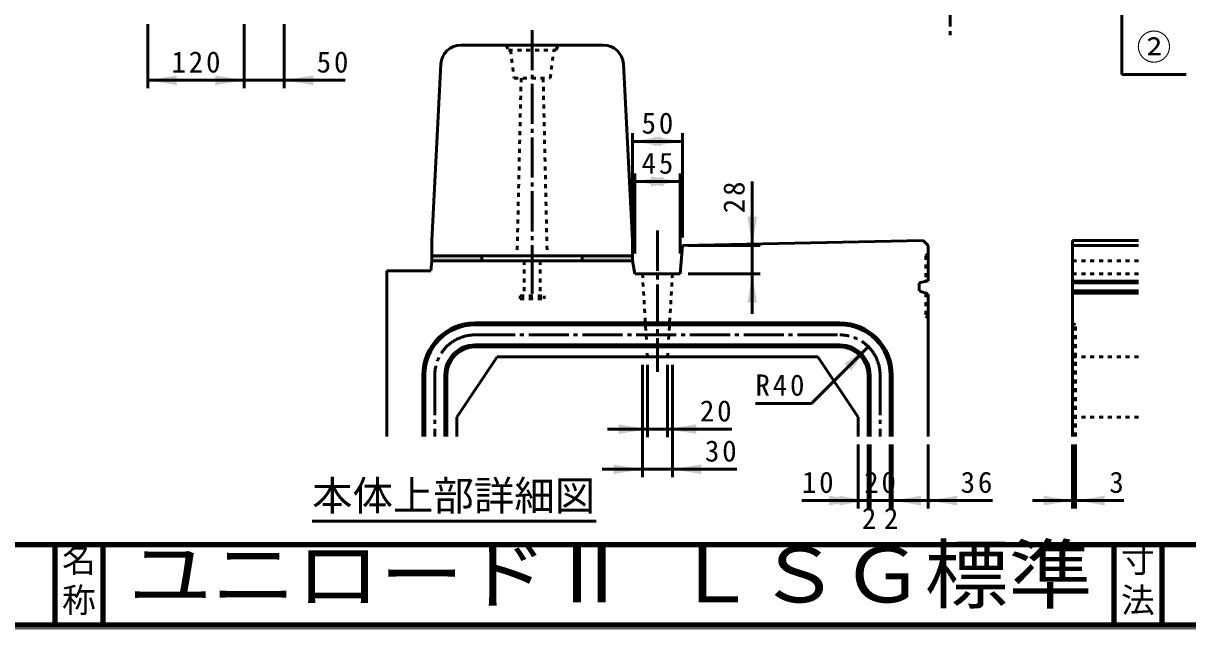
# Model space of a CAD drawing. Units: millimetres, scale not verified. Extents: x 100 to 4105, y 100 to 2870.
# Drawn here: x 1781 to 3232, y 100 to 855 of the extents above; entities that cross this region are included whole.
import ezdxf
from ezdxf.enums import TextEntityAlignment as Align

# ---------------------------------------------------------------- set-up
doc = ezdxf.new("R2010")
doc.units = ezdxf.units.MM
doc.header["$LTSCALE"] = 5
doc.header["$PDMODE"] = 32
doc.header["$PDSIZE"] = 2.5
doc.linetypes.add('USER1', pattern=[2.2, 1, -1.2])
doc.linetypes.add('USER2', pattern=[13.4, 10, -1.2, 1, -1.2])
doc.layers.add('V-nasSTD', color=7, linetype='Continuous', lineweight=35)
doc.styles.add('ＭＳ ゴシック', font='')
doc.styles.get('ＭＳ ゴシック').set_extended_font_data('MS Gothic')

msp = doc.modelspace()

# ---------------------------------------------------------------- hatches: boundary and pattern name
at = {"layer": 'V-nasSTD'}
for points in [[(1972, 789.655), (1936, 783.655), (1972, 777.655)], [(2020, 777.655), (2056, 783.655), (2020, 789.655)], [(2142, 789.655), (2106, 783.655), (2142, 777.655)], [(2575.923, 713.491), (2539.923, 707.491), (2575.923, 701.491)], [(2566.423, 701.491), (2602.423, 707.491), (2566.423, 713.491)], [(2579.048, 663.491), (2543.048, 657.491), (2579.048, 651.491)], [(2563.298, 651.491), (2599.298, 657.491), (2563.298, 663.491)], [(2695.298, 613.491), (2689.298, 577.491), (2683.298, 613.491)], [(2352.423, 558.741), (2352.423, 564.991), (2289.923, 564.991), (2289.923, 558.741)], [(2539.923, 558.741), (2539.923, 564.991), (2477.423, 564.991), (2477.423, 558.741)], [(2695.298, 506.491), (2689.298, 542.491), (2683.298, 506.491)], [(2812.815, 421.898), (2834.028, 451.597), (2804.33, 430.383)], [(2522.673, 342.741), (2558.673, 348.741), (2522.673, 354.741)], [(2619.673, 354.741), (2583.673, 348.741), (2619.673, 342.741)], [(2516.423, 292.741), (2552.423, 298.741), (2516.423, 304.741)], [(2625.923, 304.741), (2589.923, 298.741), (2625.923, 292.741)], [(2785.173, 253.741), (2821.173, 259.741), (2785.173, 265.741)], [(2797.673, 253.741), (2833.673, 259.741), (2797.673, 265.741)], [(2899.673, 265.741), (2863.673, 259.741), (2899.673, 253.741)], [(2944.673, 265.741), (2908.673, 259.741), (2944.673, 253.741)], [(3052.673, 253.741), (3088.673, 259.741), (3052.673, 265.741)], [(3128.423, 265.741), (3092.423, 259.741), (3128.423, 253.741)]]:
    msp.add_hatch(color=256, dxfattribs=at).paths.add_polyline_path(points)

# ---------------------------------------------------------------- linework, layer by layer
at = {"layer": 'V-nasSTD', "linetype": 'USER2', "lineweight": 50}
for p, q in [((2936, 1704.655), (2936, 838.655)), ((2414.923, 846.241), (2414.923, 546.241)), ((2571.173, 596.241), (2571.173, 419.991)), ((2414.923, 567.491), (2414.923, 511.241)), ((2343.673, 466.241), (2798.673, 466.241)), ((2293.673, 416.241), (2293.673, 339.741)), ((2848.673, 416.241), (2848.673, 339.741))]:
    msp.add_line(p, q, dxfattribs=at)
at = {"layer": 'V-nasSTD', "lineweight": 50}
for p, q in [((3150, 790.655), (3150, 1625.655)), ((1936, 853.655), (1936, 773.655)), ((2056, 853.655), (2056, 773.655)), ((2106, 853.655), (2106, 773.655)), ((2326.173, 827.491), (2503.672, 827.491)), ((2301.206, 803.772), (2289.923, 583.741)), ((2539.923, 583.741), (2528.639, 803.772)), ((3150, 790.655), (3230, 790.655)), ((1936, 783.655), (2056, 783.655)), ((2056, 783.655), (2106, 783.655)), ((2181.978, 783.655), (2106, 783.655)), ((2539.923, 587.491), (2539.923, 717.491)), ((2602.423, 587.491), (2602.423, 717.491)), ((2539.923, 707.491), (2602.423, 707.491)), ((2543.048, 567.491), (2543.048, 667.491)), ((2543.048, 657.491), (2599.298, 657.491)), ((2599.298, 567.491), (2599.298, 667.491)), ((2689.298, 657.491), (2689.298, 577.491)), ((2289.923, 583.741), (2289.923, 564.991)), ((2539.923, 583.741), (2539.923, 564.991)), ((2602.423, 577.491), (2902.423, 583.741)), ((2902.423, 583.741), (2908.673, 577.491)), ((3088.673, 583.741), (3170.673, 583.741)), ((3088.673, 583.741), (3088.673, 339.741)), ((2602.423, 577.491), (2599.298, 542.491)), ((2609.298, 577.491), (2699.298, 577.491)), ((2689.298, 542.491), (2689.298, 577.491)), ((2908.673, 577.491), (2908.673, 533.76)), ((3088.673, 577.491), (3170.673, 577.491)), ((2289.923, 558.741), (2288.673, 546.241)), ((2289.923, 564.991), (2289.923, 558.741)), ((2289.923, 564.991), (2539.923, 564.991)), ((2539.923, 558.741), (2289.923, 558.741)), ((2352.423, 564.991), (2352.423, 558.741)), ((2477.423, 564.991), (2477.423, 558.741)), ((2539.923, 564.991), (2539.923, 558.741)), ((2539.923, 558.741), (2543.048, 542.491)), ((2233.673, 339.741), (2233.673, 546.241)), ((2233.673, 546.241), (2288.673, 546.241)), ((2599.298, 542.491), (2543.048, 542.491)), ((2609.298, 542.491), (2699.298, 542.491)), ((2689.298, 492.491), (2689.298, 542.491)), ((2897.423, 531.241), (2908.673, 533.76)), ((2897.423, 521.241), (2897.423, 531.241)), ((3088.673, 533.116), (3170.673, 533.116)), ((3088.673, 531.241), (3170.673, 531.241)), ((2897.423, 521.241), (2908.673, 517.044)), ((2908.673, 517.044), (2908.673, 339.741)), ((3088.673, 521.241), (3170.673, 521.241)), ((3088.673, 518.116), (3170.673, 518.116)), ((2343.673, 481.241), (2798.673, 481.241)), ((2343.673, 478.741), (2798.673, 478.741)), ((2343.673, 453.741), (2798.673, 453.741)), ((2343.673, 451.241), (2798.673, 451.241)), ((2763.317, 380.886), (2834.028, 451.597)), ((2371.173, 438.741), (2321.173, 363.741)), ((2371.173, 438.741), (2771.173, 438.741)), ((2771.173, 438.741), (2821.173, 363.741)), ((2552.423, 428.741), (2552.423, 288.741)), ((2558.673, 428.741), (2558.673, 338.741)), ((2583.673, 428.741), (2583.673, 338.741)), ((2589.923, 428.741), (2589.923, 288.741)), ((2278.673, 376.241), (2278.673, 416.241)), ((2281.173, 416.241), (2281.173, 339.741)), ((2306.173, 416.241), (2306.173, 339.741)), ((2308.673, 376.241), (2308.673, 416.241)), ((2833.673, 416.241), (2833.673, 376.241)), ((2836.173, 416.241), (2836.173, 339.741)), ((2861.173, 416.241), (2861.173, 339.741)), ((2863.673, 416.241), (2863.673, 376.241)), ((2763.317, 380.886), (2693.317, 380.886)), ((2278.673, 339.741), (2278.673, 376.241)), ((2308.673, 339.741), (2308.673, 376.241)), ((2321.173, 363.741), (2321.173, 339.741)), ((2821.173, 363.741), (2821.173, 339.741)), ((2833.673, 376.241), (2833.673, 339.741)), ((2863.673, 376.241), (2863.673, 339.741)), ((2508.673, 348.741), (2558.673, 348.741)), ((2558.673, 348.741), (2583.673, 348.741)), ((2663.673, 348.741), (2583.673, 348.741)), ((2821.173, 329.741), (2821.173, 249.741)), ((2833.673, 329.741), (2833.673, 249.741)), ((2836.173, 329.741), (2836.173, 249.741)), ((2861.173, 329.741), (2861.173, 249.741)), ((2863.673, 329.741), (2863.673, 249.741)), ((2908.673, 329.741), (2908.673, 249.741)), ((3088.673, 329.741), (3088.673, 249.741)), ((3092.423, 329.741), (3092.423, 249.741)), ((2502.423, 298.741), (2552.423, 298.741)), ((2552.423, 298.741), (2589.923, 298.741)), ((2669.923, 298.741), (2589.923, 298.741)), ((2751.173, 259.741), (2821.173, 259.741)), ((2821.173, 259.741), (2833.673, 259.741)), ((2833.673, 259.741), (2836.173, 259.741)), ((2836.173, 259.741), (2861.173, 259.741)), ((2861.173, 259.741), (2863.673, 259.741)), ((2863.673, 259.741), (2908.673, 259.741)), ((2871.485, 259.741), (2879.298, 259.741)), ((2988.673, 259.741), (2908.673, 259.741)), ((3038.673, 259.741), (3088.673, 259.741)), ((3088.673, 259.741), (3092.423, 259.741)), ((3152.423, 259.741), (3092.423, 259.741)), ((2140.687, 233.956), (2494.696, 233.956))]:
    msp.add_line(p, q, dxfattribs=at)
at = {"layer": 'V-nasSTD', "linetype": 'USER1', "lineweight": 50}
for p, q in [((2382.423, 827.491), (2385.548, 821.241)), ((2444.298, 821.241), (2447.423, 827.491)), ((2385.548, 821.241), (2444.298, 821.241)), ((2388.048, 821.241), (2392.423, 786.241)), ((2437.423, 786.241), (2441.798, 821.241)), ((2392.423, 786.241), (2437.423, 786.241)), ((2401.173, 786.241), (2396.173, 564.991)), ((2428.673, 786.241), (2433.673, 564.991)), ((2905.798, 564.991), (2908.673, 567.866)), ((2404.923, 558.741), (2404.923, 514.991)), ((2424.923, 558.741), (2424.923, 514.991)), ((2905.798, 564.991), (2905.798, 533.116)), ((3088.673, 558.741), (3170.673, 558.741)), ((2552.423, 542.491), (2558.673, 438.741)), ((2589.923, 542.491), (2583.673, 438.741)), ((3088.673, 542.491), (3170.673, 542.491)), ((2399.923, 514.991), (2429.923, 514.991)), ((2399.923, 514.991), (2399.923, 511.241)), ((2399.923, 511.241), (2429.923, 511.241)), ((2429.923, 514.991), (2429.923, 511.241)), ((2905.798, 518.116), (2905.798, 489.991)), ((2905.798, 489.991), (2908.673, 487.116)), ((3088.673, 481.241), (3092.423, 478.741)), ((3092.423, 339.741), (3092.423, 478.741)), ((3088.673, 451.241), (3092.423, 453.741)), ((3088.673, 438.741), (3170.673, 438.741)), ((3170.673, 363.741), (3088.673, 363.741))]:
    msp.add_line(p, q, dxfattribs=at)
at = {"layer": 'V-nasSTD', "lineweight": 100}
for p, q in [((105, 205), (4100, 205)), ((1820, 205), (1820, 105)), ((1880, 205), (1880, 105)), ((3140, 205), (3140, 105)), ((3200, 205), (3200, 105)), ((105, 105), (4100, 105))]:
    msp.add_line(p, q, dxfattribs=at)
at = {"layer": 'V-nasSTD', "lineweight": 13}
msp.add_lwpolyline([(100, 100), (100, 2870), (4105, 2870), (4105, 100)], close=True, dxfattribs=at)
at = {"layer": 'V-nasSTD', "lineweight": 50}
for centre, radius, start, end in [((2326.173, 802.491), 25, 90, 177.06433), ((2503.672, 802.491), 25, 2.93567, 90), ((2343.673, 416.241), 65, 90, 180), ((2798.673, 416.241), 65, 0, 90), ((2343.673, 416.241), 62.5, 90, 180), ((2798.673, 416.241), 62.5, 0, 90), ((2343.673, 416.241), 37.5, 90, 180), ((2343.673, 416.241), 35, 90, 180), ((2798.673, 416.241), 37.5, 0, 90), ((2798.673, 416.241), 35, 0, 90)]:
    msp.add_arc(centre, radius, start, end, dxfattribs=at)
at = {"layer": 'V-nasSTD', "linetype": 'USER2', "lineweight": 50}
for centre, start, end in [((2343.673, 416.241), 90, 180), ((2798.673, 416.241), 0, 90)]:
    msp.add_arc(centre, 50, start, end, dxfattribs=at)
at = {"layer": 'V-nasSTD'}
for p in [(2905.798, 533.116), (2905.798, 518.116)]:
    msp.add_point(p, dxfattribs=at)

# ---------------------------------------------------------------- texts
at = {"layer": 'V-nasSTD', "style": 'ＭＳ ゴシック'}
for s, height, p in [('②', 31.67, (3168.4, 840.855)), ('3', 26.39, (3134.423, 295.741)), ('本体上部詳細図', 36.95, (2140.687, 284.356)), ('2', 26.39, (2825.923, 250.741)), ('2', 26.39, (2853.423, 250.741)), ('名', 30.79, (1828.982, 200.999)), ('寸', 30.79, (3148.982, 200.999)), ('称', 30.79, (1828.976, 151.01)), ('法', 30.79, (3148.976, 151.01))]:
    msp.add_text(s, height=height, dxfattribs=at).set_placement(p, align=Align.TOP_LEFT)
at = {"layer": 'V-nasSTD', "style": 'ＭＳ ゴシック', "width": 1.1}
msp.add_text('ユニロードⅡ ＬＳＧ標準', height=69.65, dxfattribs=at).set_placement((1911.5, 202.47), align=Align.TOP_LEFT)
at = {"layer": 'V-nasSTD', "char_height": 26.39, "attachment_point": 1, "style": 'ＭＳ ゴシック'}
for s, insert in [('\\T1.2;120', (1965.4, 819.655)), ('\\T1.2;50', (2146.4, 819.651)), ('\\T1.2;50', (2551.373, 743.491)), ('\\T1.2;45', (2551.373, 693.491)), ('\\T1.2;R40', (2693.317, 416.886)), ('\\T1.2;20', (2624.073, 384.741)), ('\\T1.2;30', (2630.323, 334.741)), ('\\T1.2;10', (2751.173, 295.741)), ('\\T1.2;20', (2828.873, 295.741)), ('\\T1.2;36', (2949.073, 295.741))]:
    msp.add_mtext(s, dxfattribs=dict(at, insert=insert))
at = {"layer": 'V-nasSTD', "insert": (2653.298, 617.891), "char_height": 26.39, "attachment_point": 1, "rotation": 90, "style": 'ＭＳ ゴシック'}
msp.add_mtext('\\T1.2;28', dxfattribs=at)

doc.saveas('drawing.dxf')
